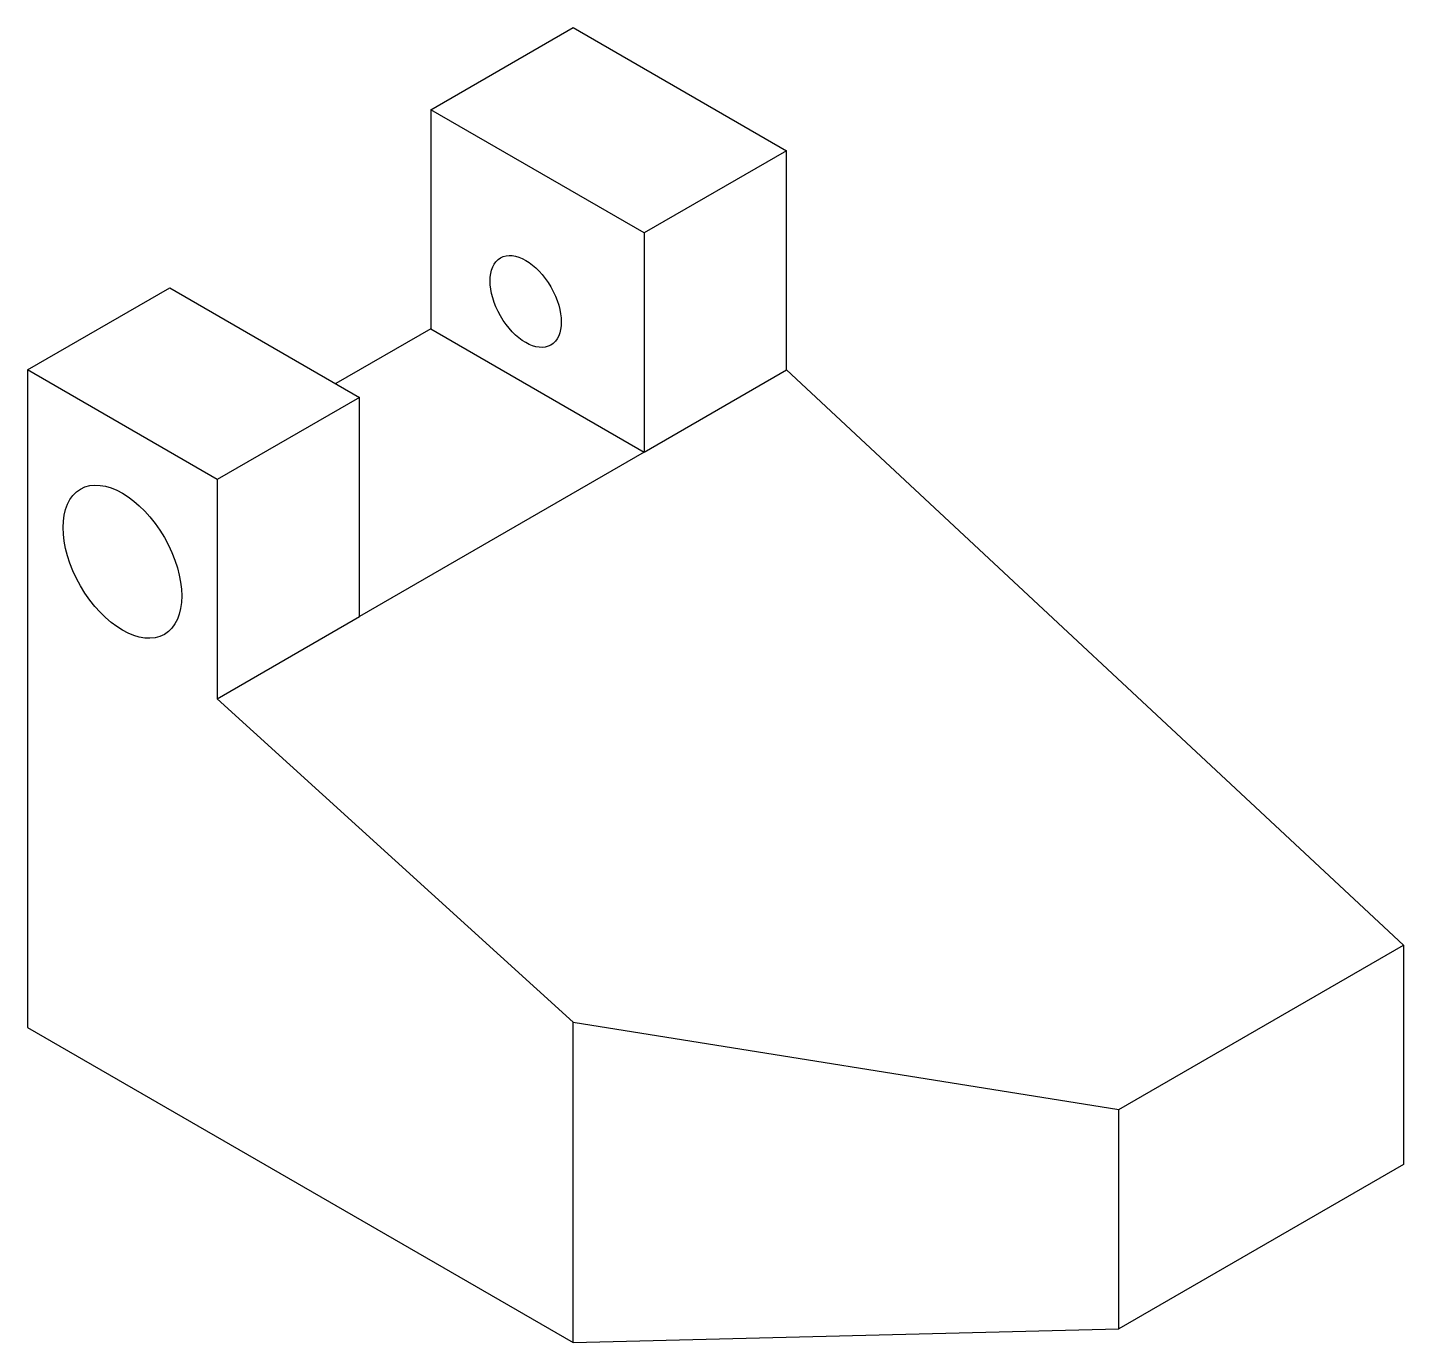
# Model space of a CAD drawing. Header units: inches. Extents: x 2.71 to 8.99, y -1 to 5.
import ezdxf

# ---------------------------------------------------------------- set-up
doc = ezdxf.new("R2010")
doc.units = ezdxf.units.IN
doc.header["$MEASUREMENT"] = 0
doc.layers.add('Visible Lines', color=1, linetype='Continuous')

msp = doc.modelspace()

# ---------------------------------------------------------------- linework, layer by layer
at = {"layer": 'Visible Lines'}
for p, q in [((4.5466, 4.625), (5.1962, 5)), ((5.1962, 5), (6.1704, 4.4375)), ((5.5209, 4.0625), (4.5466, 4.625)), ((4.5466, 4.625), (4.5466, 3.625)), ((6.1704, 4.4375), (5.5209, 4.0625)), ((6.1704, 3.4375), (6.1704, 4.4375)), ((5.5209, 4.0625), (5.5209, 3.0625)), ((2.7063, 3.4375), (3.3558, 3.8125)), ((3.3558, 3.8125), (4.2219, 3.3125)), ((4.5466, 3.625), (4.1136, 3.375)), ((4.5466, 3.625), (5.5209, 3.0625)), ((3.5724, 2.9375), (2.7063, 3.4375)), ((2.7063, 3.4375), (2.7063, 0.4375)), ((5.5209, 3.0625), (6.1704, 3.4375)), ((6.1704, 3.4375), (8.985, 0.8125)), ((4.2219, 3.3125), (3.5724, 2.9375)), ((4.2219, 2.3125), (4.2219, 3.3125)), ((5.5209, 3.0625), (4.2219, 2.3125)), ((5.5209, 3.0625), (5.5209, 3.0625)), ((3.5724, 2.9375), (3.5724, 1.9375)), ((3.5724, 1.9375), (4.2219, 2.3125)), ((3.5724, 1.9375), (5.1962, 0.462)), ((7.686, 0.0625), (8.985, 0.8125)), ((8.985, 0.8125), (8.985, -0.1875)), ((5.1962, -1), (5.1962, 0.462)), ((5.1962, 0.462), (7.686, 0.0625)), ((2.7063, 0.4375), (5.1962, -1)), ((7.686, -0.9375), (7.686, 0.0625)), ((8.985, -0.1875), (7.686, -0.9375)), ((5.1962, -1), (7.686, -0.9375))]:
    msp.add_line(p, q, dxfattribs=at)
for centre, major_axis in [((4.9796, 3.75), (0.1148, -0.1989)), ((3.1393, 2.5625), (0.1914, -0.3315))]:
    msp.add_ellipse(centre, major_axis=major_axis, ratio=0.57735, dxfattribs=at)

doc.saveas('drawing.dxf')
